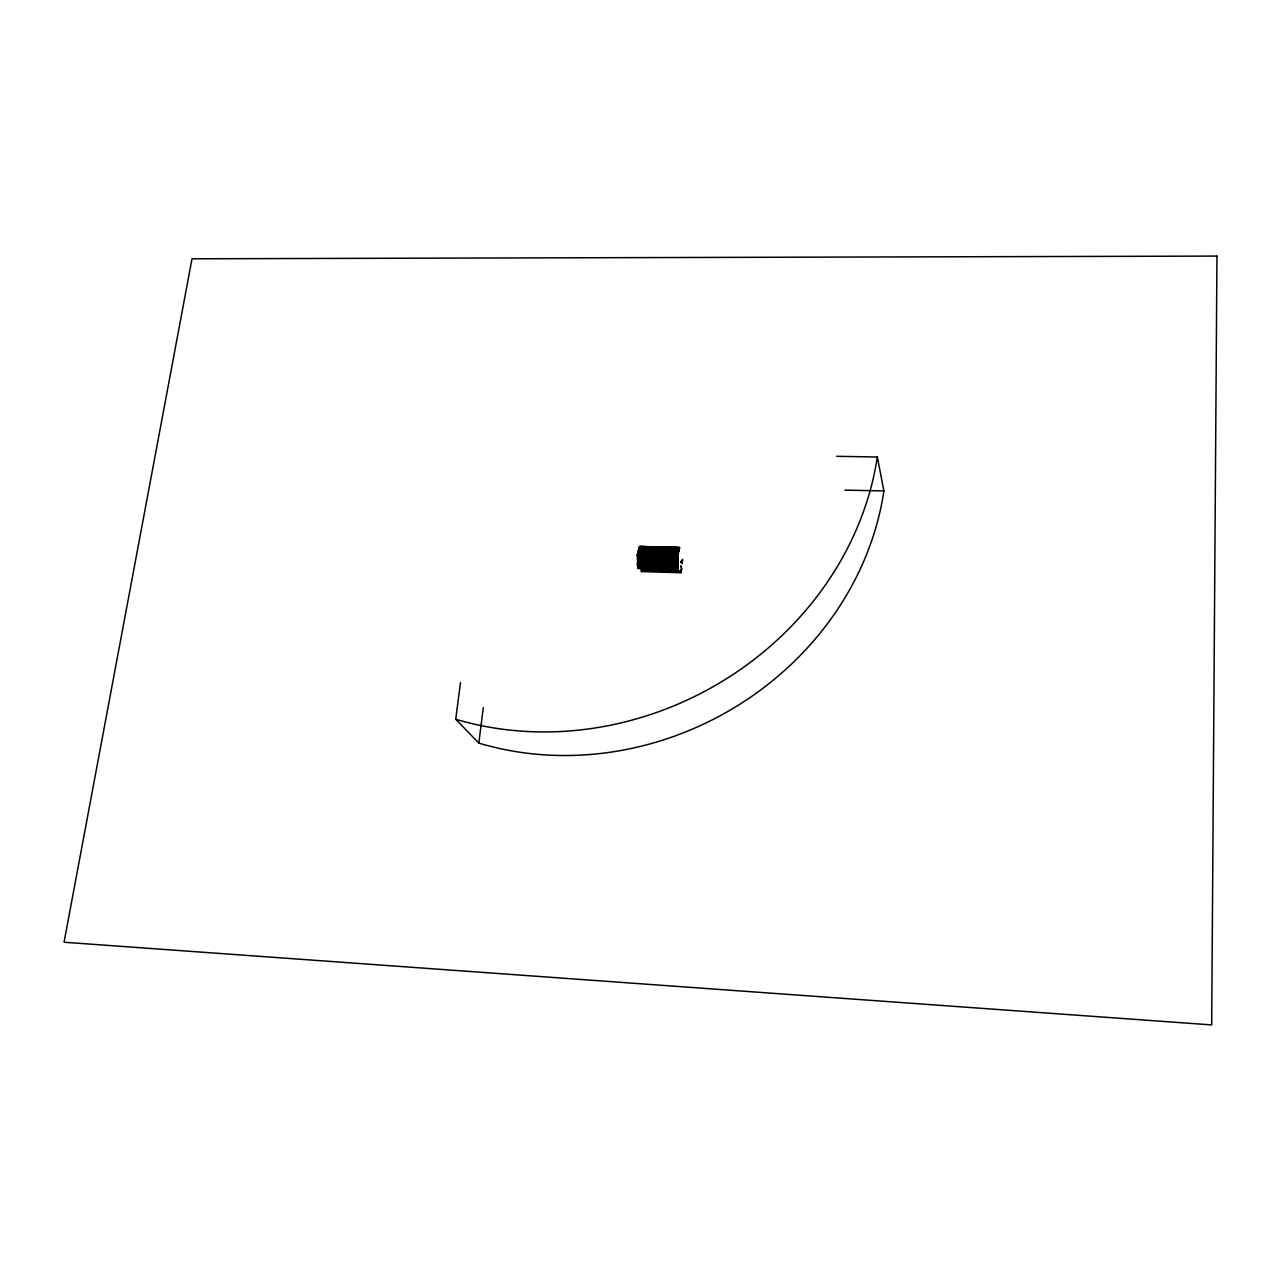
<?xml version="1.0" encoding="UTF-8"?>
<svg xmlns="http://www.w3.org/2000/svg" width="1281" height="1281" viewBox="0 0 1281 1281"><rect width="100%" height="100%" fill="white"/><g stroke="black" fill="none" stroke-linecap="round" stroke-linejoin="round"><path stroke-width="1.5" d="M637.265 555.49L637.906 552.431M637.378 564.232L637.538 563.048M637.426 555.458L648.923 555.362L649.275 550.125M641.541 569.501L641.477 571.582L681.172 572.783L681.412 569.34M641.765 565.85L641.685 569.1L640.004 558.58M641.733 567.739L641.797 568.572M641.717 569.453L641.461 570.189M641.893 567.707L641.765 566.891M677.505 556.947L677.905 551.775M679.218 549.197L678.882 551.551M678.946 551.39L679.442 548.332M679.09 549.533L679.01 547.451L678.45 549.181M679.298 548.668L679.33 547.451L678.001 550.91M680.803 565.61L680.884 565.722M681.236 567.547L681.044 566.506M681.108 572.463L681.364 569.773M681.236 566.859L681.38 567.275M681.636 568.011L681.508 569.533M682.197 562.487L682.165 563.448L682.437 559.461M682.309 562.391L682.357 560.63M682.581 559.541L682.389 560.934M676.064 552.607L676.672 561.478M676.144 552.079L676.176 550.862M676.272 550.334L676.416 547.371L676.48 549.453M676.352 553.824L676.4 549.997L675.055 553.456M676.608 551.743L676.224 556.114M676.688 551.214L676.736 547.387L675.631 549.965M676.896 552.976L676.944 549.133M677.025 548.604L677.057 547.387L675.503 551.711L675.679 560.101M677.153 550.878L676.88 556.146M677.249 550.35L677.169 548.268M677.425 555.281L677.361 552.639M677.457 552.111L677.377 547.403L676.816 549.133M677.665 553.872L677.585 549.997M677.793 549.501L677.713 547.403L676.384 550.862M678.001 551.246L677.921 549.165M678.001 548.636L678.033 547.419L677.697 548.252M678.113 553.536L677.969 560.181M678.209 553.008L678.129 550.91M678.209 550.382L678.354 547.435L677.249 550.013M678.434 552.143L678.466 548.3M678.674 550.045L678.322 553.552M678.754 549.517L678.674 547.435L677.137 551.759M678.866 550.398L678.898 549.181L677.569 552.639M673.198 555.153L673.374 549.037M673.47 548.508L673.486 547.291L672.381 549.885M673.646 552.88L673.582 550.782L672.237 554.257M673.662 550.254L673.822 547.307L672.253 551.631M673.79 552.543L675.071 566.826M673.87 552.015L673.918 548.172M674.078 553.76L674.126 549.933L673.774 550.798M674.206 549.405L674.142 547.307L673.566 549.037M674.414 551.15L674.463 547.323L673.133 550.782M674.543 553.44L675.039 561.43M674.623 552.912L674.286 549.421M674.767 548.54L674.783 547.339L674.447 548.172M674.879 550.83L674.607 557.427L676.384 568.204M674.959 550.286L674.895 548.204L674.318 549.933M675.167 552.047L675.103 549.949M675.183 549.421L675.119 547.339L673.998 549.933M675.375 553.808L675.439 547.355L673.886 551.663M675.728 551.182L675.647 549.101L674.302 552.559M675.728 548.572L675.76 547.355L675.199 549.085M675.84 553.472L676.352 562.823M675.92 552.944L675.856 550.846M675.936 550.318L676.08 547.371L674.751 550.814M676.048 551.198L676.08 549.981M670.395 552.784L670.427 551.583M670.427 550.173L670.459 548.957M670.523 552.447L670.363 555.954M670.62 551.919L670.555 549.837M670.652 549.293L670.571 547.211L670.011 548.941M670.828 553.68L670.748 551.583M670.844 551.054L670.892 547.227L668.554 553.28M670.956 553.344L670.684 555.97M671.052 552.816L671.1 548.973L670.748 549.837M671.196 548.444L671.228 547.243L669.883 550.686M671.308 550.718L671.772 561.35M671.388 550.19L671.548 547.243L671.212 548.076M671.5 552.479L672.445 564.056M671.596 551.951L671.644 548.124L670.299 551.567M671.804 553.712L671.852 549.869M671.949 549.341L671.868 547.259L671.532 548.092M672.061 551.615L671.676 557.347M672.141 551.086L672.189 547.259L671.628 548.989M672.349 552.848L672.285 548.973L671.052 552.463M672.493 548.476L672.525 547.275L670.187 553.312M672.541 555.137L672.605 550.766M672.685 550.222L672.621 548.14M672.861 555.153L674.014 549.053M672.893 551.983L672.829 549.901M672.909 549.357L672.845 547.275L671.5 550.734M673.101 553.744L673.037 551.647M673.117 551.118L673.165 547.291L672.829 548.124M667.577 553.584L667.609 552.367M667.593 550.958L667.641 549.757M667.625 548.348L667.657 547.131L666.312 550.59M667.705 553.248L668.874 565.289L669.29 559.925M667.801 552.719L667.737 550.622M667.817 550.093L667.977 547.147L667.193 549.741M668.09 548.028L668.522 561.254M668.138 552.367L669.194 563.96M668.346 551.855L668.282 549.773M668.378 549.245L668.314 547.163L667.961 547.996M668.554 553.616L668.49 551.519M668.57 550.99L668.634 547.163L667.513 549.741M668.682 553.28L668.842 559.909L668.954 558.58M668.778 552.751L668.826 548.909M668.922 548.38L668.954 547.179L668.378 548.892M669.034 550.67L669.515 562.631M669.13 550.125L669.274 547.179L666.376 554.097M669.226 552.415L670.507 565.337L670.924 559.973M669.322 551.887L669.387 548.06M669.531 553.648L669.579 549.805L668.009 554.113M669.675 549.277L669.611 547.195L668.266 550.638M669.787 551.551L670.155 561.302M669.867 551.022L669.803 548.941M669.899 548.412L669.931 547.195L669.595 548.028M669.979 553.312L669.707 555.938M670.075 552.784L670.251 547.211L669.13 549.789M670.203 552.447L670.043 555.954M670.299 551.919L670.219 550.67M670.315 549.293L670.347 548.076M664.679 552.287L664.519 557.139M664.775 551.759L666.04 547.099L666.104 549.181M664.807 549.149L664.839 547.932L662.485 553.984M664.967 553.52L665.063 547.067L663.942 549.645M665.127 551.406L664.839 557.155M665.335 550.894L665.271 548.812M665.351 548.284L665.399 547.083L663.814 551.39M665.383 554.945L665.431 553.184M665.528 552.655L665.463 550.558M665.704 554.945L665.656 552.319M665.752 551.791L665.816 547.964M665.944 553.536L667.017 547.115L666.857 550.061M666.024 554.961L666.216 551.454M666.296 550.926L666.36 547.099L666.024 547.932M666.408 553.216L667.913 567.963M666.504 552.687L666.568 548.844M666.648 548.316L666.696 547.115L663.782 554.016M666.953 552.351L667.209 559.861L667.337 558.532M667.049 551.823L667.001 547.964M667.241 553.584L667.305 549.741L666.969 550.606M667.401 549.213L667.337 547.131L666.76 548.86M667.481 552.703L667.513 551.503M667.497 550.093L667.529 548.876M661.861 553.088L662.005 559.717M661.957 552.559L662.021 548.732M662.117 548.204L662.165 546.987L661.588 548.716M662.213 550.478L662.805 562.471M662.309 549.949L662.261 547.868M662.421 552.223L663.67 565.145M662.501 551.695L662.453 549.613M662.549 549.085L662.485 547.003L659.555 553.904M662.693 553.456L662.645 551.358L661.508 553.952M662.741 550.83L662.805 547.003L661.444 550.462M662.998 548.748L662.549 555.746M663.094 548.22L663.126 547.019L662.789 547.852M663.046 553.088L662.885 555.746L656.384 555.522L656.817 559.573M663.254 552.591L664.423 547.051L664.391 548.252M663.286 549.965L663.446 547.019L662.325 549.613M663.478 551.727L663.558 547.9M663.67 553.472L663.75 549.645M663.83 549.117L663.782 547.035L663.206 548.764M663.942 551.39L663.526 555.762M664.038 550.862L664.102 547.035L661.733 553.088M664.134 553.152L664.343 567.851M664.231 552.623L664.295 548.796M664.487 550.542L664.951 561.142L665.047 558.468M664.583 550.013L664.519 547.932M664.679 550.878L664.711 549.677L663.366 553.136M664.711 548.268L664.743 547.067L664.407 547.9M659.075 549.853L659.475 548.876M659.123 553.36L659.091 549.485M659.299 548.989L659.251 546.907L657.89 550.35M659.203 554.769L659.395 551.278M659.491 550.734L659.443 548.652M659.539 548.124L659.571 546.923L659.235 547.756M659.587 553.024L661.092 567.755L661.508 562.391M659.683 552.495L659.635 550.398M659.715 549.869L659.891 546.923L658.77 549.517M659.987 547.804L660.74 563.72M660.019 552.143L660.388 559.669M660.243 551.631L660.179 549.549M660.275 549.021L660.211 546.939L658.626 551.246M660.436 553.392L661.604 547.852M660.468 550.766L660.548 546.939L659.955 548.668M660.66 552.527L660.74 548.684L659.379 552.143M660.82 548.156L660.868 546.955L659.507 550.398M660.932 550.446L660.612 557.027L662.053 565.097M661.012 549.917L661.188 546.971L660.612 548.684M661.124 552.191L661.701 561.062L661.797 558.372M661.204 551.663L661.284 547.836M661.396 553.424L661.476 549.581M661.572 549.053L661.508 546.971L661.172 547.804M661.669 551.326L662.373 563.768M661.765 550.798L661.829 546.987L660.708 549.565M656.256 550.654L656.304 549.437M656.304 548.044L656.336 546.827L653.39 553.728M656.48 549.789L656.432 547.708L655.071 551.15M656.609 554.689L656.577 552.063M656.673 551.535L656.625 549.453M656.721 548.925L656.657 546.843L655.52 549.421M656.865 553.296L658.05 547.756M656.897 550.67L656.993 546.843L656.4 548.572M657.265 548.06L657.313 546.859L655.936 550.302M657.201 552.928L657.697 556.947M657.409 552.431L657.361 550.35M657.457 549.805L657.633 546.875L654.687 553.76M657.649 551.567L657.729 547.74M657.826 553.312L657.922 549.485M658.018 548.957L657.954 546.875L657.617 547.708M658.098 551.23L657.617 555.762M658.194 550.702L658.274 546.891L657.137 549.469M658.226 554.737L658.29 552.992M658.386 552.463L658.466 548.636M658.562 548.108L658.61 546.891L658.018 548.62M658.562 554.753L658.658 550.382M658.754 549.853L658.69 547.772M658.882 554.753L658.85 552.127M658.946 551.599L658.882 549.517M653.294 553.184L653.342 551.983M653.438 551.454L653.358 550.206M653.486 548.828L653.534 547.628M653.566 551.118L653.566 559.477M653.662 550.574L653.614 548.492L651.773 553.68M653.71 547.964L653.758 546.763L650.812 553.664M653.758 552.864L654.239 562.183M653.854 552.335L653.806 550.238M653.902 549.709L654.079 546.779L652.702 550.222M654.191 551.983L654.879 560.87M654.399 551.471L654.351 549.389L652.99 552.848M654.447 548.86L654.399 546.779L653.79 556.835L654.943 568.924L654.655 567.051M654.591 553.232L654.543 551.134M654.639 550.606L654.719 546.795L653.582 549.373M654.719 552.896L655.552 563.56L655.952 558.212M654.815 552.367L654.911 548.54M655.007 547.996L655.055 546.795L652.429 553.696M655.103 550.286L655.199 559.525M655.28 552.031L655.984 562.279M655.376 551.503L655.472 547.676M655.568 553.248L655.648 549.421M655.744 548.892L655.696 546.811L654.319 550.254M655.84 551.166L655.408 555.538L648.923 555.33L649.691 560.71M655.936 550.638L656.016 546.827L655.664 547.66M656.016 552.928L655.728 555.554M656.112 552.399L656.064 550.302M656.16 549.773L656.08 548.54M650.508 552.768L650.043 564.745L648.602 555.314M650.604 552.239L650.572 550.157M650.668 549.629L650.62 547.547M650.748 551.903L650.556 556.755M650.844 551.374L650.796 549.293L649.419 552.751M650.892 548.764L650.86 546.683L650.508 547.515M651.02 553.136L650.988 551.038M651.084 550.51L651.18 546.699L650.027 549.277M651.1 554.545L651.821 546.715L651.629 549.645M651.453 547.9L651.501 546.699L648.859 553.6M651.421 554.545L651.372 552.768M651.581 552.271L651.533 550.19L650.156 553.632M651.725 551.935L652.974 566.186M651.821 551.406L651.917 547.579M651.997 553.152L652.093 549.325M652.189 548.796L652.141 546.715L650.764 550.157M652.269 551.07L652.621 562.135M652.461 552.832L652.926 560.806M652.557 552.303L652.653 548.476M652.75 547.948L652.782 546.731L649.835 553.632M652.926 549.693L652.878 547.611L651.501 551.054M653.022 551.967L652.814 555.474M653.118 551.438L653.118 546.747L651.965 549.325M653.198 552.319L653.246 551.102M653.342 550.574L653.39 549.357M653.39 547.964L653.438 546.747L652.846 548.476M681.092 561.975L681.812 563.544M682.068 563.464L681.492 562.279L682.052 563.08M647.754 550.958L647.305 556.659L649.099 567.403M647.85 550.414L648.266 546.619L646.601 553.536M647.898 547.804L647.946 546.603L645.304 553.504M647.93 552.703L648.746 563.368M648.026 552.175L647.978 550.093M648.154 551.839L648.378 559.333M648.25 551.31L648.362 547.483M648.266 555.346L649.563 546.651L649.371 549.597M648.634 548.7L648.602 546.619L647.209 550.061M648.506 554.449L649.131 551.855M648.762 553.072L648.714 550.974M648.891 552.735L648.586 555.346M648.987 552.191L649.099 548.38M649.195 547.852L649.243 546.635L646.265 553.536M649.451 551.871L649.243 555.362M649.547 551.342L649.659 547.515M649.723 553.088L649.835 549.261M649.931 548.732L649.883 546.651L649.291 548.38M650.011 551.006L650.011 559.381M650.108 550.478L650.204 546.667L647.241 553.552M650.188 552.768L650.796 562.135M650.284 552.239L650.268 548.38M650.492 547.884L650.524 546.683L649.147 550.125M650.38 553.104L650.428 551.903M644.791 552.079L644.839 550.878L643.686 553.456M644.807 551.711L645.208 567.291M645.032 551.214L644.984 549.133M645.08 548.604L645.048 546.523L643.654 549.965M645.192 552.96L645.16 550.878M645.256 550.35L645.368 546.539L645.016 547.371M645.336 552.623L646.489 564.649M645.432 552.095L645.544 548.284M645.64 547.756L645.688 546.539L644.535 549.117M645.72 550.029L646.12 560.614M645.816 549.501L646.008 546.555L644.391 550.862M645.896 551.775L646.793 563.32M645.992 551.246L646.104 547.419M646.168 552.992L646.281 549.165M646.377 548.636L646.345 546.555L645.752 548.284M646.457 550.91L646.441 559.285L646.553 557.94M646.553 550.382L646.665 546.571L645.272 550.013M646.633 552.671L647.786 566.026M646.729 552.143L646.841 548.316M646.937 547.788L646.985 546.587L644.007 553.472M647.017 550.061L647.433 561.991M647.113 549.533L647.065 547.451M647.193 551.807L647.754 560.662L647.866 559.317M647.289 551.278L647.241 549.197M647.465 553.024L647.626 546.603L646.473 549.181M642.037 550.254L642.085 549.053M642.117 547.291L642.149 546.443L640.996 549.021M642.165 549.933L641.797 555.153M642.261 549.389L642.47 546.459L639.795 553.36M642.341 551.679L642.117 555.169M642.438 551.15L642.55 547.323M642.614 552.896L642.726 549.069M642.966 548.572L642.79 546.459L642.197 548.188M642.902 550.814L643.558 563.224M642.998 550.286L643.11 546.475L641.717 549.917M642.998 554.321L643.078 552.575M643.174 552.031L643.286 548.22L642.934 549.069M643.382 547.692L643.43 546.491L643.078 547.323M643.462 549.965L643.094 556.546M643.558 549.437L643.526 547.355L643.158 548.22M643.638 554.337L643.638 551.711M643.735 551.182L643.767 546.491L640.772 553.376M643.911 552.928L643.911 549.085M644.119 548.572L644.087 546.507L643.735 547.339M643.975 554.337L644.199 550.846M644.295 550.318L644.247 548.236M644.359 547.708L644.407 546.507L643.815 548.236M644.295 554.353L644.359 552.607M644.471 552.079L644.423 549.981M644.519 549.453L644.727 546.523L641.749 553.408M644.599 551.743L644.823 559.237L644.935 557.892M644.695 551.214L644.807 547.387M639.059 552.8L639.107 551.583M639.203 551.054L639.267 549.853M639.283 548.444L639.203 547.547M639.443 550.19L639.571 546.379L638.883 551.054M639.523 552.463L639.635 559.092M639.619 551.935L639.972 547.259M639.843 547.595L639.892 546.395L639.539 547.227M639.908 549.869L640.308 561.783L640.724 557.779M640.004 549.341L640.212 546.395L638.579 550.702M640.18 551.086L640.18 547.243M640.356 552.832L640.468 549.005M640.564 548.476L640.532 546.411L638.899 550.702M640.644 550.75L640.948 560.47L641.044 557.779M640.74 550.222L640.708 548.14L638.514 553.312M640.804 547.611L640.868 546.411L640.26 548.14M640.916 551.967L641.189 546.427L639.779 549.853M641.076 549.869L641.253 559.14M641.301 549.373L641.269 547.291M641.477 551.118L641.445 549.037M641.541 548.508L641.509 546.427L641.157 547.259M641.637 552.864L641.605 550.782M641.701 550.254L641.829 546.443L639.635 551.599M641.781 552.527L641.461 555.153M641.877 551.999L641.845 549.917M641.941 549.389L642.005 548.188M638.082 552.768L638.771 550.222M638.258 550.67L638.691 561.735L639.107 557.731M638.482 550.141L639.091 548.108M638.643 551.919L638.931 550.19M638.787 554.193L638.787 551.583M638.979 551.919L639.027 550.718M639.123 550.173L639.187 548.973M681.364 569.661L681.588 568.348M641.605 570.461L641.413 571.582M641.925 566.859L641.653 568.396M637.49 557.683L638.066 563.064M637.522 560.373L638.546 567.131M637.426 559.845L637.506 559.028M637.522 561.702L637.746 564.393M637.714 560.373L637.81 557.699M637.57 565.738L637.794 568.412L637.906 567.115M637.49 565.209L637.554 564.393M637.746 563.048L638.13 557.699M637.778 567.083L638.162 560.389M638.354 559.044L638.466 557.715M638.082 565.738L638.787 557.715M638.514 563.08L638.114 568.428L637.474 563.864M638.53 565.754L638.434 568.428L637.81 565.209M638.723 564.425L639.123 559.076M638.755 567.099L639.139 561.751M639.331 560.421L639.427 557.731M639.171 564.441L638.755 568.444L638.114 563.88M639.363 563.096L639.747 557.747M639.779 560.438L639.075 568.46L637.762 559.861M639.972 559.092L640.084 557.763M639.523 567.163L639.411 568.46L639.107 566.602M639.699 565.786L640.404 557.763M640.148 565.802L640.052 568.476L639.427 565.257M640.34 564.473L640.74 559.124M640.756 561.799L640.356 567.147L638.803 554.177M640.788 564.489L640.372 568.492L639.059 561.238M640.98 563.144L641.365 557.795M641.397 560.486L640.692 568.508L640.052 563.944M641.589 559.14L641.701 557.795M641.14 567.211L641.028 568.508L640.724 566.634M641.205 565.802L642.021 557.811M641.925 561.831L642.341 557.827M641.957 564.521L642.357 559.157M642.662 557.827L642.566 560.518L641.797 555.121M642.405 564.537L641.989 568.54L641.365 565.321M642.598 563.192L642.982 557.843M642.422 567.259L642.309 568.556L641.669 563.992M643.014 560.518L642.966 568.572L643.366 563.224M643.318 557.843L643.206 559.189L642.998 554.289M643.638 557.859L642.646 568.556L641.317 559.957M643.542 561.879L643.959 557.859M643.382 565.898L643.286 568.572L642.309 562.663M643.574 564.569L643.975 559.205M643.59 567.243L643.094 556.498M644.183 560.566L644.279 557.875M644.023 564.585L643.606 568.588L642.982 565.369M644.215 563.24L644.615 557.892M644.039 567.307L643.927 568.588L642.614 561.334M644.631 560.566L644.583 568.62L644.984 563.272M645.256 557.908L644.263 568.604L643.606 564.04M645.16 561.927L645.576 557.908M645 565.946L644.903 568.62L643.927 562.711M645.192 564.617L645.592 559.253M645.8 560.598L645.896 557.924M645.64 564.617L645.224 568.636L643.558 558.676M645.832 563.288L646.232 557.924M645.656 567.339L645.544 568.636L644.919 565.417M646.248 560.614L645.848 565.978L644.871 560.053M646.281 563.304L645.88 568.652L645.24 564.088M646.521 562.791L646.873 557.956M647.193 557.956L646.2 568.668L645.896 566.794M646.617 565.994L646.521 568.668L645.544 562.759M646.809 564.665L647.209 559.301M646.825 567.339L647.241 561.991M647.529 557.972L647.449 563.336M646.953 567.387L646.841 568.684L645.192 558.724M647.145 566.01L647.257 564.665M647.738 559.317L647.85 557.972M647.161 567.355L647.273 566.01M647.465 566.026L647.866 560.662M648.058 559.333L648.17 557.988M647.898 563.352L647.497 568.7L646.857 564.136M648.09 562.007L648.49 557.988M648.506 559.333L647.818 568.716L646.489 560.101M648.234 566.042L648.138 568.716L647.85 566.842M648.426 564.697L648.827 558.052L650.412 568.78L650.524 567.483M648.458 567.387L648.859 562.039M649.051 560.694L649.147 558.02M648.875 564.713L648.458 568.732L647.481 562.807M649.067 563.384L649.467 558.02M648.907 567.435L648.778 568.732L648.154 565.513M649.083 566.058L649.483 560.71M649.675 559.365L649.787 558.036M649.515 563.4L649.115 568.748L647.802 561.478M649.707 562.055L650.124 558.036M650.124 559.381L649.435 568.764L648.794 564.2M649.851 566.09L649.755 568.764L649.467 566.891M650.075 567.435L650.476 562.087M650.668 560.742L650.764 558.052M650.492 564.761L650.075 568.78L649.099 562.855M650.684 563.432L651.084 558.068M650.7 566.106L651.116 560.758M651.308 559.413L651.421 558.084M651.132 563.448L650.732 568.796L650.108 565.578M651.324 562.103L651.741 558.084M651.485 566.138L651.372 568.812L650.059 560.197M652.061 558.1L651.661 564.793L650.236 556.707M651.693 567.483L652.093 562.119M652.285 560.79L652.381 558.1M652.109 564.809L651.709 568.828L651.405 566.955M652.301 563.48L652.718 558.116M652.141 567.531L652.029 568.828L650.364 558.868M652.333 566.154L652.734 560.806M652.926 559.461L653.038 558.116M652.75 563.48L652.349 568.844L651.725 565.626M652.942 562.151L653.358 558.132M652.782 566.17L652.67 568.86L652.029 564.28M653.022 565.658L653.374 559.477M653.678 558.148L652.99 568.86L651.677 560.245M653.31 567.531L653.71 562.167M653.902 560.838L654.015 558.148M653.742 564.857L653.326 568.876L653.022 567.003M654.335 558.164L653.934 563.528L652.814 555.426M653.758 567.579L653.646 568.876L652.67 562.967M653.951 566.202L654.351 560.854M654.543 559.509L654.655 558.164M654.383 563.528L653.967 568.892L653.342 565.674M654.559 562.199L654.975 558.18M654.399 566.218L654.287 568.892L652.99 561.622M654.591 564.889L654.991 559.525M655.007 562.215L654.623 568.908L653.983 564.345M655.199 560.87L655.312 558.18M654.927 567.579L655.632 558.196M655.376 567.627L655.264 568.924L654.287 563.016M655.568 566.25L655.984 560.886M656.16 559.557L656.272 558.212M656.192 562.247L656.609 558.228M656.016 566.266L655.92 568.94L655.28 565.722M656.208 564.937L656.609 559.573M656.224 567.611L656.641 562.263M656.833 560.918L656.929 558.228M657.249 558.244L656.24 568.956L655.6 564.393M657.585 558.244L657.169 563.608L656.064 555.522M657.009 567.675L656.881 568.972L656.593 567.099M656.913 565.77L657.537 568.988L657.601 560.934M657.793 559.605L657.906 558.26M657.617 563.624L657.217 568.988L655.552 559.012M658.226 558.276L657.81 562.295L657.009 555.602M657.826 564.969L658.242 559.621M657.858 567.659L658.258 562.295M658.45 560.966L658.546 558.276M658.274 564.985L657.858 569.004L657.217 564.441M658.514 564.473L658.882 558.292M658.898 560.982L658.178 569.02L656.865 560.389M659.139 560.47L659.203 558.292M658.626 567.723L658.514 569.02L658.21 567.147M658.818 566.346L659.523 558.308M659.235 563.672L658.834 569.036L657.858 563.112M659.859 558.308L659.427 562.343L658.882 554.737M659.267 566.362L659.155 569.036L658.53 565.818M659.459 565.017L659.859 559.653M659.875 562.343L659.475 567.707L657.697 556.915M660.067 561.014L660.179 558.324M659.907 565.033L659.491 569.052L658.178 561.783M660.099 563.704L660.5 558.34M660.516 561.03L659.811 569.068L659.171 564.489M660.708 559.685L660.82 558.34M660.243 567.771L660.131 569.068L659.843 567.195M660.436 566.394L661.156 558.356M660.868 563.72L660.452 569.084L659.491 563.16M661.476 558.356L661.06 562.375L660.564 553.056L660.211 553.92M660.884 566.41L660.788 569.084L660.147 565.866M661.076 565.065L661.492 559.701M661.524 565.081L661.108 569.1L659.795 561.831M661.717 563.752L662.133 558.372M661.54 567.803L661.428 569.116L660.788 564.537M661.781 567.259L662.149 561.062M662.341 559.733L662.453 558.388M662.165 563.752L661.749 569.116L661.46 567.243M662.405 563.24L662.773 558.404M663.11 558.404L662.085 569.132L661.108 563.208M662.501 566.458L662.405 569.132L660.756 559.157M662.693 565.113L663.11 559.749M663.126 562.439L662.725 567.803L661.749 561.879M663.43 558.42L663.318 561.11L662.549 555.698M663.142 565.129L662.725 569.148L662.101 565.914M663.334 563.8L663.75 558.42M663.174 567.851L663.062 569.164L662.421 564.585M663.766 561.11L663.366 566.474L662.725 563.256M663.958 559.781L664.07 558.436M681.444 562.695L681.156 561.831M663.782 563.8L663.382 569.164L662.069 560.55M663.974 562.471L664.407 558.436M664.407 559.797L663.702 569.18L663.414 567.307M664.134 566.506L664.022 569.18L662.373 559.205M664.327 565.161L664.727 558.452M664.775 565.177L664.359 569.196L663.734 565.962M664.967 563.832L665.383 558.468M664.791 567.899L664.679 569.196L664.038 564.633M665.399 561.158L664.983 566.522L663.526 555.73M665.592 559.829L665.704 558.484M665.415 563.848L664.999 569.212L663.686 560.598M665.608 562.519L666.024 558.484M665.431 566.538L665.335 569.228L665.031 567.355M665.672 566.026L666.04 559.829M666.056 562.519L665.656 569.228L664.679 563.304M666.296 562.007L666.36 558.5M665.976 567.899L666.68 558.516M666.392 565.225L665.976 569.244L665.351 566.01M666.584 563.88L667.001 558.516M666.424 567.947L666.296 569.244L664.999 561.975M667.017 561.206L666.616 566.57L665.175 557.123M667.033 563.896L666.632 569.26L665.992 564.697M667.225 562.567L667.657 558.532M667.065 566.586L666.953 569.276L666.664 567.403M667.257 565.241L667.657 559.877M667.689 562.567L667.273 569.276L666.312 563.352M667.881 561.238L667.977 558.548M667.593 567.947L668.314 558.548M668.025 565.273L667.609 569.292L666.969 566.058M668.218 563.928L668.634 558.564M668.042 567.995L667.929 569.292L666.616 562.023M668.65 561.254L668.234 566.618L667.273 560.694M668.666 563.944L668.25 569.308L667.625 564.745M668.858 562.599L669.274 558.58M668.682 566.634L668.57 569.324L668.282 567.451M668.89 567.979L669.306 562.615M669.499 561.286L669.611 558.596M669.322 565.305L668.906 569.324L667.929 563.4M669.515 563.976L669.931 558.596M669.947 561.286L669.226 569.34L667.577 559.349M670.139 559.957L670.251 558.612M669.675 568.043L669.547 569.34L668.922 566.122M670.587 558.612L669.867 566.666L668.89 560.742M670.299 563.992L669.883 569.356L669.242 564.777M670.491 562.647L670.684 555.922M670.315 566.682L670.203 569.372L669.915 567.499M670.523 568.027L670.94 562.663M671.132 561.318L671.228 558.644M670.956 565.353L670.523 569.372L669.563 563.448M671.148 564.024L671.564 558.644M670.972 568.091L670.86 569.388L669.21 559.397M671.212 567.531L671.58 561.334M671.772 560.005L671.885 558.66M671.596 564.024L671.18 569.388L670.555 566.17M671.836 563.512L672.205 558.66M672.541 558.676L671.5 569.405L670.876 564.825M671.933 566.73L671.836 569.421L670.523 560.79M672.541 560.021L672.125 565.385L670.7 557.283M672.141 568.075L672.557 562.711M672.749 561.366L672.861 558.676M672.573 565.401L672.157 569.421L671.868 567.547M672.765 564.056L673.182 558.692M672.589 568.14L672.477 569.437L671.516 563.512M673.198 566.714L673.214 561.382M673.406 560.037L673.518 558.708M673.23 564.072L672.813 569.437L672.189 566.218M673.422 562.743L673.838 558.708M674.174 558.724L673.758 565.433L672.797 559.509M673.774 568.124L674.19 562.759M674.382 561.414L674.495 558.724M674.206 565.449L673.774 569.469L673.486 567.595M674.398 564.104L674.815 558.74M674.222 568.188L674.11 569.485L673.133 563.544M674.414 566.794L674.831 561.43M675.023 560.085L675.151 558.74M674.847 564.12L674.43 569.485L673.806 566.266M675.039 562.775L675.471 558.756M674.863 566.81L674.751 569.501L673.454 562.215M675.055 565.481L675.471 560.101M675.487 562.791L675.087 569.517L673.774 560.886M675.695 561.462L675.792 558.772M675.407 568.172L676.128 558.772M675.84 565.497L675.407 569.517L675.119 567.643M676.448 558.788L676.032 564.152L675.087 552.575L674.511 554.321M675.856 568.236L675.728 569.533L674.767 563.592M676.048 566.842L676.464 561.478M676.656 560.133L676.768 558.788M676.48 564.168L676.064 569.533L675.439 566.314M676.672 562.823L677.105 558.804M676.496 566.859L676.384 569.549L675.087 562.263M676.688 565.529L677.105 560.149M676.704 568.22L677.121 562.839M677.313 561.494L677.425 558.804M677.137 565.529L676.704 569.565L676.08 564.985M676.992 564.729L677.745 558.82M677.761 561.51L677.041 569.565L676.752 567.691M677.473 568.268L677.361 569.581L676.4 563.64M677.681 566.891L677.537 556.114M460.503 682.533L455.732 719.249L478.822 743.092L483.289 707.656M680.884 561.27L681.204 562.551M641.477 570.093L681.38 570.958L641.557 569.917M641.589 570.637L681.252 571.902M677.201 556.146L677.441 555.249M672.541 555.105L672.333 557.363M672.653 557.363L672.877 555.121M673.198 555.137L674.206 564.152M665.383 554.913L665.175 557.155M665.72 554.929L665.496 557.171M666.04 554.929L666.568 561.19M663.206 555.762L663.382 552.255L662.805 553.984M659.219 554.737L659.747 560.998M656.048 555.554L656.384 550.318L655.808 552.047M656.625 554.673L656.384 555.57L641.14 555.105L642.614 565.882M658.242 554.721L658.018 556.963M658.562 554.721L658.338 556.963M651.1 554.513L650.876 556.755M651.421 554.529L651.196 556.771M643.654 554.305L643.43 556.546M643.975 554.321L643.751 556.562M644.295 554.321L644.071 556.562M676.144 554.369L676.704 552.623M678.017 550.029L676.56 556.13L677.665 564.2M676.464 554.369L677.585 551.775M676.8 554.385L677.137 553.504M679.314 548.3L679.651 547.467L677.441 554.401M677.121 554.385L678.45 550.926M677.777 554.401L678.338 552.671L678.097 554.417M672.557 554.257L673.902 550.798M672.893 554.273L673.454 552.527M673.214 554.273L674.334 551.679L674.719 562.775M673.534 554.289L673.886 553.424M673.87 554.305L675.199 550.83M674.19 554.305L676.512 548.252M674.847 554.321L675.952 551.727M675.167 554.337L675.519 553.472M675.936 552.607L677.265 549.149M675.487 554.337L676.832 550.878M675.824 554.353L678.129 548.3M668.986 554.161L669.339 553.296M669.755 552.431L670.107 551.567M669.306 554.177L669.883 552.431M669.627 554.177L671.196 549.853M669.963 554.193L671.084 551.599M670.283 554.193L670.636 553.328M670.604 554.209L671.949 550.75M670.94 554.225L673.278 548.156M671.26 554.225L671.917 551.951M671.804 553.36L673.149 549.901M671.58 554.241L672.701 551.631M671.917 554.241L672.253 553.376L671.997 557.347M665.736 554.065L667.081 550.606M666.056 554.081L666.632 552.351M667.065 551.487L668.41 548.028M666.6 553.216L667.961 549.757M666.712 554.097L667.929 550.974M667.033 554.113L667.385 553.248L667.881 562.583M667.801 552.383L669.162 548.925M667.353 554.113L668.714 550.654M667.689 554.129L668.25 552.383M668.682 551.535L670.027 548.076M668.33 554.145L669.451 551.551M668.65 554.161L669.002 553.28M670.78 548.973L669.21 553.296M669.979 551.567L670.331 550.702M670.972 548.973L671.324 548.108M662.165 553.968L663.51 550.51M665.143 548.812L665.72 547.083L664.102 554.033M663.126 554L664.263 551.406M663.462 554.016L663.814 553.136M664.231 552.287L665.592 548.828M664.439 554.033L665.015 552.303M665.431 551.438L666.793 547.98M664.983 553.168L666.344 549.709M664.759 554.049L665.88 551.454M665.079 554.049L667.209 548.86M665.399 554.065L665.752 553.2M666.184 552.303L666.76 550.606L667.561 563.912M658.594 553.872L659.042 552.479M658.914 553.888L660.275 550.43M659.235 553.888L659.811 552.159M659.795 553.024L661.156 549.581M659.891 553.904L661.108 550.782M660.996 552.191L662.357 548.732M660.532 553.92L661.893 550.462M660.852 553.936L661.444 552.207M661.877 551.342L663.222 547.884M661.188 553.952L662.773 549.613M661.829 553.968L662.181 553.104M662.613 552.239L663.974 548.78M656.593 550.318L657.169 548.588L656.721 556.915L658.162 566.33M655.344 553.776L656.721 550.318M655.664 553.792L656.256 552.063M656 553.808L657.585 549.485M656.545 552.944L658.93 546.907L659.01 548.604M656.32 553.808L657.457 551.214M656.641 553.824L656.993 552.96M658.786 548.636L657.361 556.947M656.961 553.824L658.338 550.366M657.297 553.84L659.667 547.788M657.617 553.84L658.194 552.111M658.162 552.992L659.539 549.533M657.938 553.856L659.075 551.262M658.258 553.872L660.404 548.684M652.109 553.696L652.686 551.967M653.118 551.102L654.495 547.66M654.783 548.524L655.376 546.811L653.726 553.744M652.75 553.712L653.886 551.118M653.07 553.728L653.422 552.848M653.854 551.999L655.231 548.54M654.047 553.744L654.639 552.015M654.607 552.896L655.968 549.437M654.367 553.76L655.52 551.166M655.023 553.776L655.376 552.912M648.218 553.584L649.595 550.125M649.563 551.006L650.94 547.547M649.179 553.616L650.332 551.022M649.515 553.616L649.867 552.751M650.3 551.887L651.677 548.444M652.125 547.563L652.461 546.731L651.132 553.664M650.476 553.648L651.068 551.919M651.036 552.784L652.413 549.341M651.453 553.68L651.805 552.816M652.237 551.951L652.83 550.222L652.493 556.803L654.287 567.563M644.647 553.488L645.016 552.623M646.04 550.029L644.984 553.488M646.008 550.91L647.385 547.451M645.864 552.639L647.305 546.587L646.953 547.419M645.624 553.52L646.777 550.926M645.944 553.52L646.313 552.655M646.745 551.791L648.122 548.348M648.57 547.467L648.923 546.635L647.562 553.568M646.921 553.552L647.513 551.823M647.946 550.958L649.323 547.515M647.481 552.687L648.859 549.245M647.898 553.584L648.25 552.719M648.682 551.855L650.059 548.396M641.092 553.392L641.461 552.527M641.893 551.663L642.486 549.933M641.413 553.392L642.021 551.663M642.454 550.798L643.847 547.355M641.973 552.543L643.366 549.085M642.069 553.408L643.222 550.83M642.389 553.424L642.742 552.559M643.19 551.695L644.583 548.252M642.71 553.44L644.103 549.981M643.03 553.44L645.464 547.403M643.366 553.456L643.959 551.727M643.927 552.591L645.304 549.149M644.327 553.472L644.695 552.607M645.128 551.759L646.617 547.772M644.887 552.623L645.256 551.759M638.354 551.535L638.707 550.702M639.379 548.973L639.747 548.124M637.858 553.296L638.562 551.038M639.827 548.989L638.226 555.057L639.011 560.405M638.178 553.312L639.347 550.718L639.731 568.476L638.755 562.567M638.835 553.328L639.187 552.463M639.155 553.328L640.548 549.885M639.475 553.344L640.084 551.615L641.301 564.505M640.516 550.75L641.909 547.307M640.356 552.495L641.861 548.508M640.132 553.36L641.285 550.766M640.452 553.376L640.804 552.511L641.349 568.524L640.372 562.615M642.646 548.204L640.612 555.314M641.333 552.527L641.701 551.663M638.146 551.567L637.602 556.386L639.059 565.77M640.484 555.249L637.265 554.993L637.698 559.028M640.628 565.786L639.699 559.909M836.701 456.308L877.325 457.013L883.906 490.927A302.828 272.757 -28.2 0 1 478.822 743.092M844.836 490.111L883.906 490.927M655.408 555.506L677.857 556.162L662.885 555.714L663.99 563.816M674.687 549.069L673.438 553.408L673.133 569.453L672.493 564.873M655.248 560.357L655.536 562.231M655.584 563.048L656.224 566.266M656.272 567.099L656.561 568.972L655.408 555.506M654.927 561.686L655.904 567.611M653.934 558.964L655.584 568.94L655.584 561.702M653.63 560.309L654.591 566.218M652.317 558.916L653.294 564.841M651.196 556.723L651.052 568.812L650.412 564.248M650.876 556.723L652.109 563.512M650.556 556.707L651.308 560.758M651.356 561.59L652.461 567.547M650.732 562.903L651.356 566.138M650.364 563.416L649.243 555.33M649.739 561.542L650.716 567.451M649.051 562.039L648.266 555.297M648.442 560.149L649.419 566.074M647.129 558.772L648.106 564.697M646.184 561.43L647.161 568.684L646.537 565.465M644.071 556.53L645.176 563.272M643.751 556.514L645.544 567.307M643.43 556.514L644.311 560.598M644.231 561.382L644.871 564.601M643.254 560.005L644.231 565.93M643.927 567.259L642.117 555.137M641.941 558.628L642.918 564.553M640.996 561.286L641.861 567.339L641.477 555.105M638.386 558.532L639.363 564.441M677.361 560.982L677.649 562.855M677.697 563.688L678.113 565.61M677.713 565.033L678.017 569.597L676.72 562.311M678.001 568.252L676.224 556.082M676.048 559.589L677.137 565.578M677.073 566.362L677.681 569.581L678.033 563.736M675.728 560.934L676.688 566.875M674.414 559.557L675.391 565.481M674.126 564.921L674.751 568.156M672.653 557.331L673.406 561.398M672.333 557.315L673.085 562.727M671.997 557.315L673.454 569.469L672.141 560.838M671.676 557.299L672.093 560.005M671.836 562.167L672.925 568.14M670.844 559.445L671.468 562.679M671.82 566.73L670.363 555.922M670.475 559.957L670.043 555.906M670.812 564.008L669.707 555.906M670.203 562.119L671.164 568.043M668.57 562.071L669.547 568.011M665.96 559.317L667.049 565.289M665.496 557.123L666.264 562.535M664.839 557.107L665.383 559.861M665.319 560.63L665.944 563.864M664.519 557.107L666.296 567.915M664.327 559.269L665.303 565.193M663.638 559.765L663.206 555.714M663.366 561.927L664.471 567.899M660.436 560.502L661.412 566.426M659.139 559.124L660.227 565.081M658.338 556.931L659.795 566.378M658.018 556.915L658.562 559.669M658.498 560.438L659.123 563.672M657.361 556.899L658.13 560.95M657.505 559.076L658.482 565.001M656.496 560.902L655.728 555.506M656.561 561.735L657.649 567.691M655.92 563.064L656.545 566.282M656.256 565.754L656.561 567.627M677.681 559.637L678.097 561.558M677.969 562.871L677.217 556.114M677.313 560.149L676.88 556.098M677.697 562.343L677.985 564.216M877.325 457.013A314.694 281.228 -28.3 0 1 455.732 719.249M1216.95 256.088L1211.682 1024.912L64.05 942.24L192.006 258.794L1216.95 256.088"/></g></svg>
